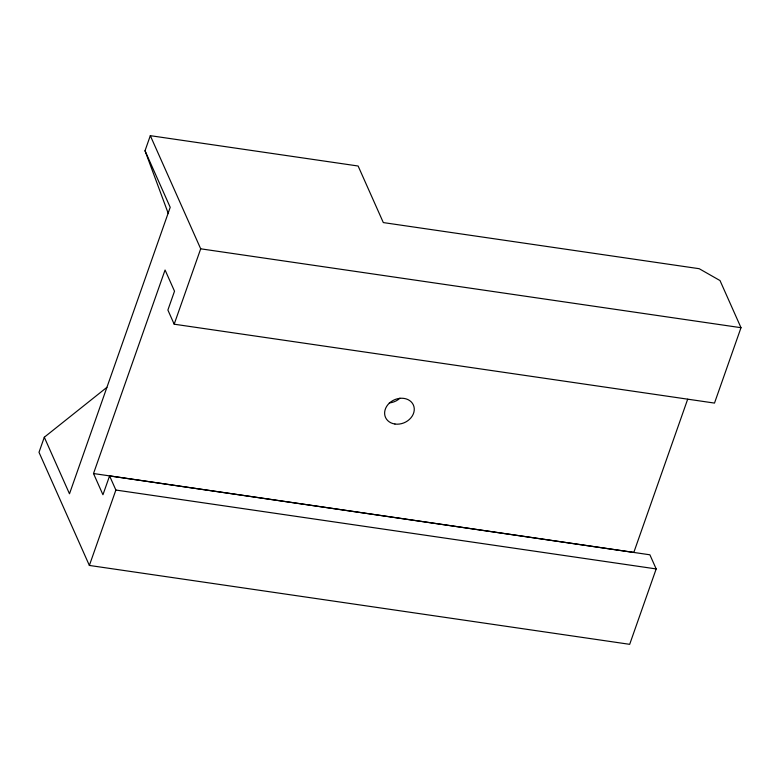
<?xml version="1.0" encoding="UTF-8"?>
<svg xmlns="http://www.w3.org/2000/svg" width="780" height="780" viewBox="0 0 780 780"><rect width="100%" height="100%" fill="white"/><g stroke="black" fill="none" stroke-linecap="round" stroke-linejoin="round"><path stroke-width="1.17" d="M106.87 387.368L44.304 437.229L39 452.302L89.368 565.442L629.684 644.329L656.185 568.932L649.886 554.794L109.58 475.907L102.95 494.754L93.512 473.538L165.067 269.997L174.515 291.203L167.885 310.05L174.184 324.197L714.5 403.084L741 327.697L720.008 280.556L699.192 268.7L383.321 222.583L358.127 166.013L150.316 135.671L145.022 150.755L168.304 213.593M89.368 565.442L115.879 490.045L109.58 475.907M174.184 324.197L200.694 248.81L150.316 135.671M687.687 399.194L633.818 552.425L93.512 473.538M200.694 248.81L741 327.697M115.879 490.045L656.185 568.932M145.022 150.755L170.206 207.314L69.488 493.798L44.304 437.229M399.984 398.19A15.259 12.48 -24 0 1 389.308 402.909M394.943 424.027A15.259 12.48 -24 0 0 413.936 406.594A15.259 12.48 -24 0 0 389.464 403.016A15.259 12.48 -24 0 0 394.943 424.027"/></g></svg>
